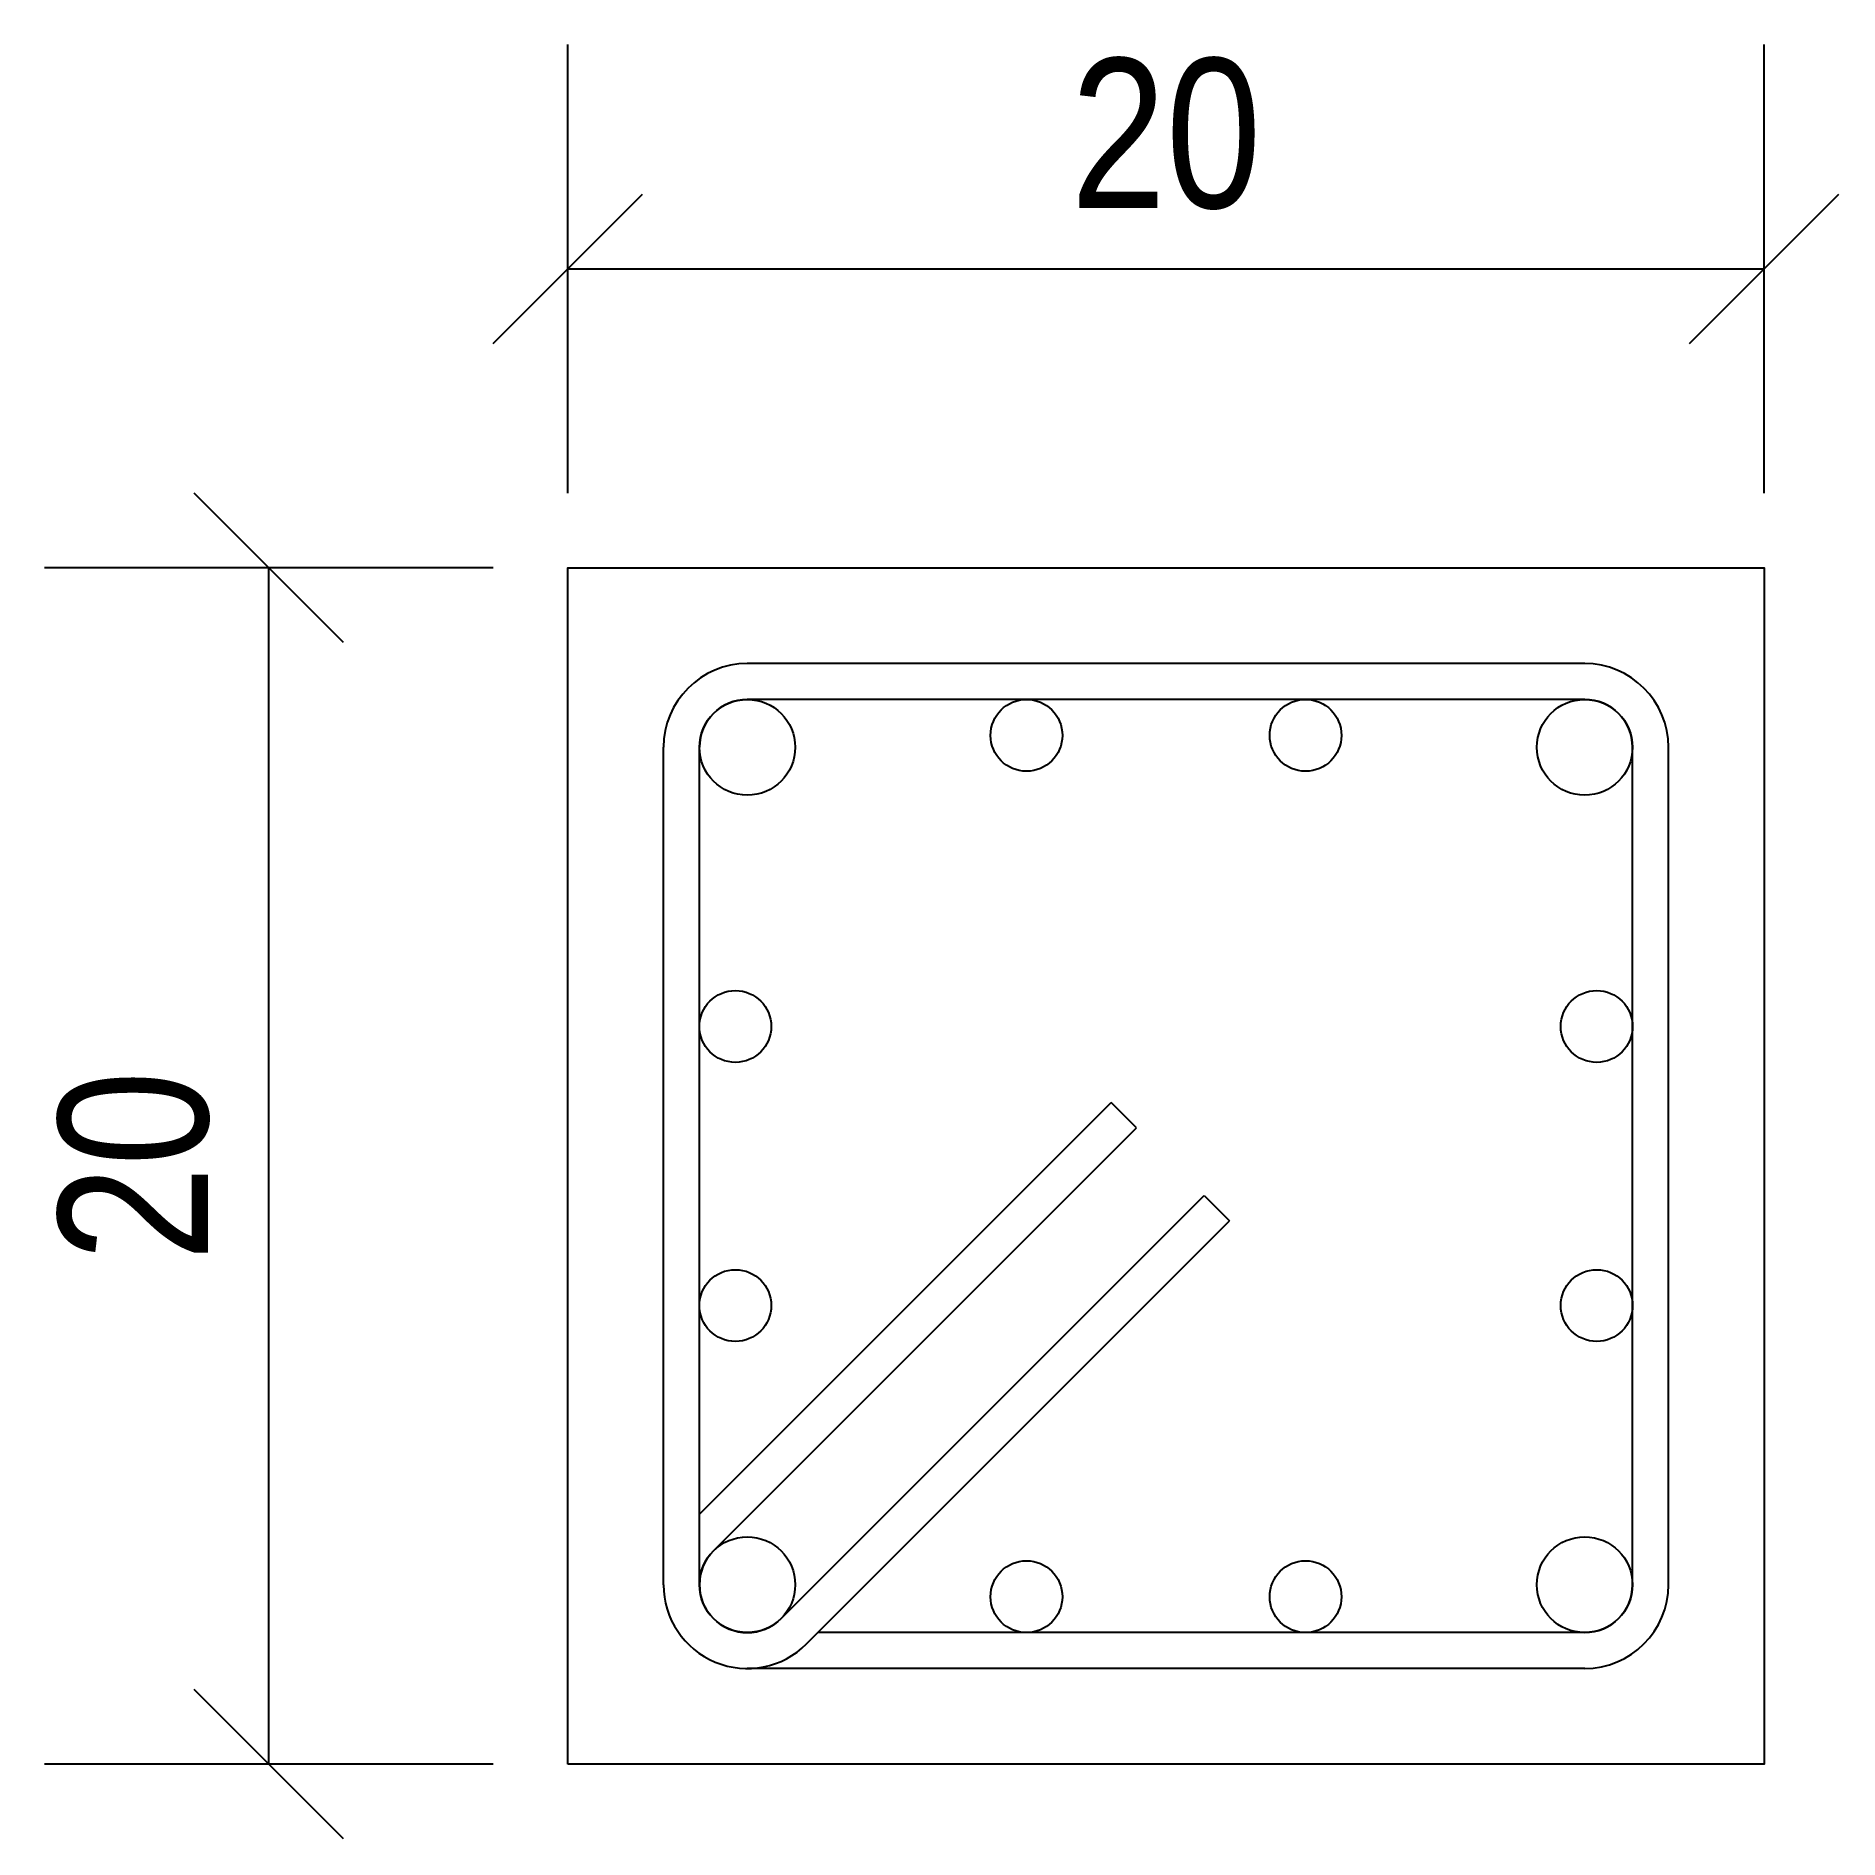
# Model space of a CAD drawing. Header units: metres. Extents: x -0.59 to 0.71, y -1.01 to 1.29.
# Drawn here: x -0.5889 to -0.2875, y -1.0125 to -0.7111 of the extents above.
import ezdxf

# ---------------------------------------------------------------- set-up
doc = ezdxf.new("R2010")
doc.units = ezdxf.units.M
doc.styles.add('OpenSansCondensed-Light', font='OpenSansCondensed-Light.ttf')
doc.dimstyles.new('EZ_M_10_H25_CM', dxfattribs={"dimtxt": 0.025, "dimasz": 0.025, "dimexe": 0.0375, "dimexo": 0.0125, "dimgap": 0.01, "dimtad": 1, "dimlfac": 100, "dimzin": 12, "dimdsep": 46, "dimtxsty": 'OpenSansCondensed-Light', "dimtsz": 0.0125, "dimcen": 2.5, "dimazin": 3, "dimtfac": 0.5, "dimtmove": 2, "dimatfit": 3})

msp = doc.modelspace()

# ---------------------------------------------------------------- linework, layer by layer
for p, q in [((-0.33, -0.816), (-0.47, -0.816)), ((-0.33, -0.822), (-0.47, -0.822)), ((-0.484, -0.97), (-0.484, -0.83)), ((-0.478, -0.97), (-0.478, -0.83)), ((-0.322, -0.97), (-0.322, -0.83)), ((-0.316, -0.97), (-0.316, -0.83)), ((-0.478, -0.9582), (-0.40919, -0.88939)), ((-0.40495, -0.89363), (-0.40919, -0.88939)), ((-0.47566, -0.96434), (-0.40495, -0.89363)), ((-0.46434, -0.97566), (-0.39363, -0.90495)), ((-0.39363, -0.90495), (-0.38939, -0.90919)), ((-0.4601, -0.9799), (-0.38939, -0.90919)), ((-0.33, -0.978), (-0.4582, -0.978)), ((-0.33, -0.984), (-0.47, -0.984))]:
    msp.add_line(p, q)
msp.add_lwpolyline([(-0.5, -1), (-0.5, -0.8), (-0.3, -0.8), (-0.3, -1), (-0.5, -1)])
for centre, radius in [((-0.47, -0.83), 0.008), ((-0.42333, -0.828), 0.006), ((-0.37667, -0.828), 0.006), ((-0.33, -0.83), 0.008), ((-0.472, -0.87667), 0.006), ((-0.328, -0.87667), 0.006), ((-0.472, -0.92333), 0.006), ((-0.328, -0.92333), 0.006), ((-0.47, -0.97), 0.008), ((-0.33, -0.97), 0.008), ((-0.42333, -0.972), 0.006), ((-0.37667, -0.972), 0.006)]:
    msp.add_circle(centre, radius)
for centre, radius, start, end in [((-0.47, -0.83), 0.014, 90, 180), ((-0.33, -0.83), 0.014, 0, 90), ((-0.47, -0.83), 0.008, 90, 180), ((-0.33, -0.83), 0.008, 0, 90), ((-0.47, -0.97), 0.008, 135, -45), ((-0.47, -0.97), 0.014, 180, -45), ((-0.33, -0.97), 0.008, -90, 0), ((-0.33, -0.97), 0.014, -90, 0)]:
    msp.add_arc(centre, radius, start, end)

# ---------------------------------------------------------------- dimensions: what is measured, and where the dimension line sits
msp.add_linear_dim(base=(-0.5, -0.75), p1=(-0.5, -0.8), p2=(-0.3, -0.8), dimstyle='EZ_M_10_H25_CM').render()
msp.add_linear_dim(base=(-0.55, -1), p1=(-0.5, -1), p2=(-0.5, -0.8), angle=90, dimstyle='EZ_M_10_H25_CM').render()

doc.saveas('drawing.dxf')
